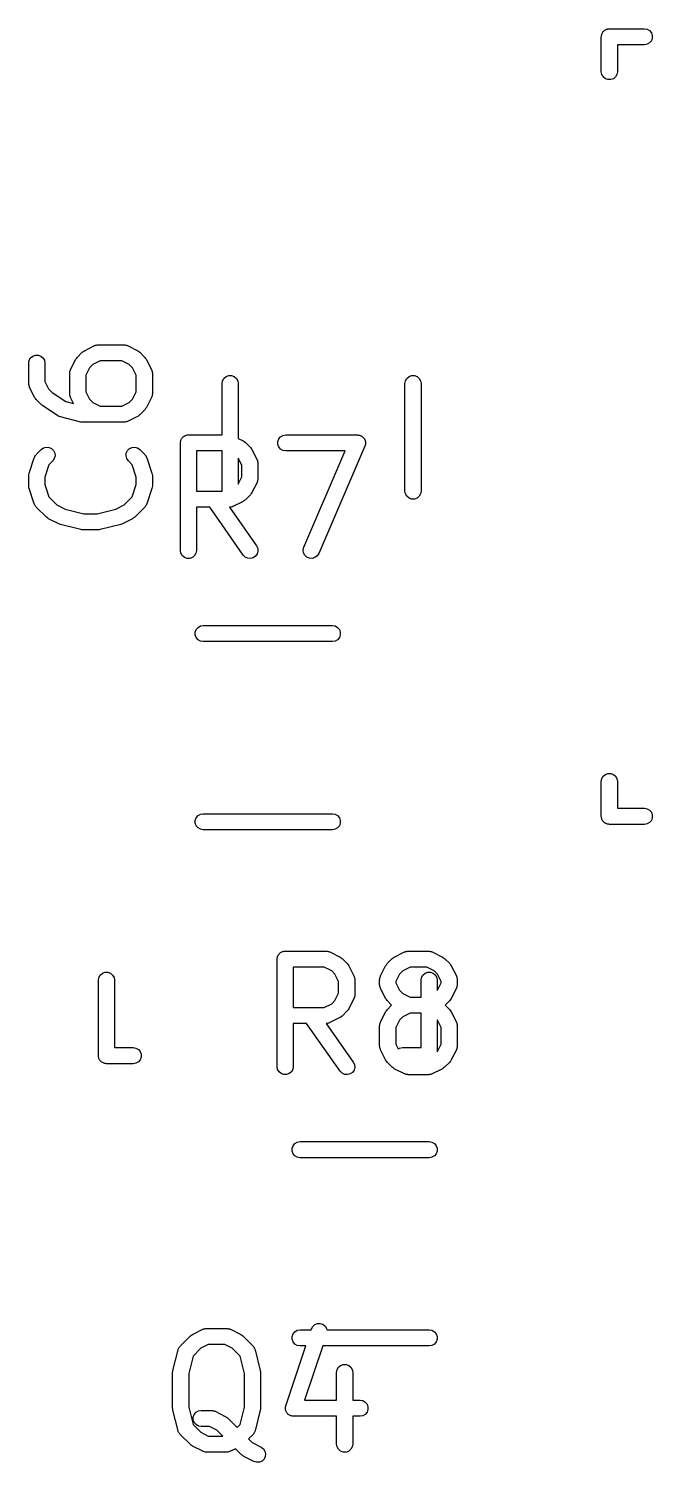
# Model space of a CAD drawing. Extents: x 0.2 to 51.4, y -0.6 to 33.
# Drawn here: x 0.78 to 6.57, y 0.47 to 13.8 of the extents above; entities that cross this region are included whole.
import ezdxf

# ---------------------------------------------------------------- set-up
doc = ezdxf.new("R2010")
doc.units = 0
doc.header["$MEASUREMENT"] = 0
doc.layers.add('BLACK', color=7, linetype='CONTINUOUS')

msp = doc.modelspace()

# ---------------------------------------------------------------- linework, layer by layer
at = {"layer": 'Black'}
for p, q in [((6.10114, 13.738), (6.10338, 13.7442)), ((6.10114, 13.7315), (6.10114, 13.738)), ((6.10338, 13.7442), (6.10452, 13.7507)), ((6.10452, 13.7507), (6.1078, 13.7563)), ((6.1078, 13.7563), (6.11005, 13.7625)), ((6.11005, 13.7625), (6.11427, 13.7675)), ((6.11427, 13.7675), (6.11755, 13.7732)), ((6.11755, 13.7732), (6.12257, 13.7774)), ((6.12257, 13.7774), (6.12679, 13.7825)), ((6.12679, 13.7825), (6.13247, 13.7857)), ((6.13247, 13.7857), (6.1375, 13.79)), ((6.1375, 13.79), (6.14367, 13.7922)), ((6.14367, 13.7922), (6.14935, 13.7955)), ((6.14935, 13.7955), (6.15581, 13.7966)), ((6.15581, 13.7966), (6.16198, 13.7989)), ((6.16198, 13.7989), (6.16854, 13.7989)), ((6.16854, 13.7989), (6.175, 13.8)), ((6.175, 13.8), (6.5, 13.8)), ((6.5, 13.8), (6.52565, 13.7955)), ((6.52565, 13.7955), (6.54821, 13.7825)), ((6.54821, 13.7825), (6.56495, 13.7625)), ((6.56495, 13.7625), (6.57386, 13.738)), ((6.57386, 13.738), (6.57386, 13.712)), ((6.1, 13.725), (6.10114, 13.7315)), ((6.1, 13.4), (6.1, 13.725)), ((6.5, 13.65), (6.25, 13.65)), ((6.25, 13.65), (6.25, 13.4)), ((6.52565, 13.6545), (6.5, 13.65)), ((6.54821, 13.6675), (6.52565, 13.6545)), ((6.56495, 13.6875), (6.54821, 13.6675)), ((6.57386, 13.712), (6.56495, 13.6875)), ((6.10452, 13.3743), (6.1, 13.4)), ((6.11755, 13.3518), (6.10452, 13.3743)), ((6.1375, 13.335), (6.11755, 13.3518)), ((6.16198, 13.3261), (6.1375, 13.335)), ((6.2125, 13.335), (6.18802, 13.3261)), ((6.23245, 13.3518), (6.2125, 13.335)), ((6.24548, 13.3743), (6.23245, 13.3518)), ((6.25, 13.4), (6.24548, 13.3743)), ((6.18802, 13.3261), (6.16198, 13.3261)), ((1.28537, 10.798), (1.29503, 10.8052)), ((1.29503, 10.8052), (1.39027, 10.8528)), ((1.39027, 10.8528), (1.39441, 10.854)), ((1.39441, 10.854), (1.39816, 10.8562)), ((1.39816, 10.8562), (1.40682, 10.8577)), ((1.40682, 10.8577), (1.41524, 10.8602)), ((1.41524, 10.8602), (1.41955, 10.86)), ((1.41955, 10.86), (1.42381, 10.8607)), ((1.42381, 10.8607), (1.66191, 10.8607)), ((1.66191, 10.8607), (1.66616, 10.86)), ((1.66616, 10.86), (1.67048, 10.8602)), ((1.67048, 10.8602), (1.6789, 10.8577)), ((1.6789, 10.8577), (1.68756, 10.8562)), ((1.68756, 10.8562), (1.6913, 10.854)), ((1.6913, 10.854), (1.69545, 10.8528)), ((1.69545, 10.8528), (1.79068, 10.8052)), ((1.79068, 10.8052), (1.80034, 10.798)), ((0.777381, 10.6905), (0.781904, 10.7161)), ((0.777381, 10.5), (0.777381, 10.6905)), ((0.781904, 10.7161), (0.794928, 10.7387)), ((0.794928, 10.7387), (0.814881, 10.7554)), ((0.814881, 10.7554), (0.839357, 10.7643)), ((0.839357, 10.7643), (0.865405, 10.7643)), ((0.865405, 10.7643), (0.889881, 10.7554)), ((0.889881, 10.7554), (0.909834, 10.7387)), ((0.909834, 10.7387), (0.922858, 10.7161)), ((0.922858, 10.7161), (0.927381, 10.6905)), ((0.927381, 10.6905), (0.927381, 10.5177)), ((1.16625, 10.6288), (1.21387, 10.724)), ((1.21387, 10.724), (1.22103, 10.7337)), ((1.22103, 10.7337), (1.22792, 10.7435)), ((1.22792, 10.7435), (1.27554, 10.7911)), ((1.27554, 10.7911), (1.28537, 10.798)), ((1.373, 10.6765), (1.34259, 10.6461)), ((1.44151, 10.7107), (1.373, 10.6765)), ((1.6442, 10.7107), (1.44151, 10.7107)), ((1.71272, 10.6765), (1.6442, 10.7107)), ((1.74312, 10.6461), (1.71272, 10.6765)), ((1.80034, 10.798), (1.81018, 10.7911)), ((1.81018, 10.7911), (1.8578, 10.7435)), ((1.8578, 10.7435), (1.86468, 10.7337)), ((1.86468, 10.7337), (1.87184, 10.724)), ((1.87184, 10.724), (1.91946, 10.6288)), ((1.15833, 10.5952), (1.15908, 10.5995)), ((1.15833, 10.4048), (1.15833, 10.5952)), ((1.15883, 10.6038), (1.16133, 10.6122)), ((1.15908, 10.5995), (1.15883, 10.6038)), ((1.16133, 10.6122), (1.16286, 10.6209)), ((1.16286, 10.6209), (1.16502, 10.6246)), ((1.16502, 10.6246), (1.16625, 10.6288)), ((1.34259, 10.6461), (1.30833, 10.5775)), ((1.30833, 10.5775), (1.30833, 10.4225)), ((1.77738, 10.5775), (1.74312, 10.6461)), ((1.77738, 10.4225), (1.77738, 10.5775)), ((1.91946, 10.6288), (1.9207, 10.6246)), ((1.9207, 10.6246), (1.92286, 10.6209)), ((1.92286, 10.6209), (1.92438, 10.6122)), ((1.92438, 10.6122), (1.92689, 10.6038)), ((1.92689, 10.6038), (1.92663, 10.5995)), ((1.92663, 10.5995), (1.92738, 10.5952)), ((1.92738, 10.5952), (1.92738, 10.4048)), ((2.57952, 10.5257), (2.59255, 10.5482)), ((2.59255, 10.5482), (2.6125, 10.565)), ((2.6125, 10.565), (2.63698, 10.5739)), ((2.63698, 10.5739), (2.66302, 10.5739)), ((2.66302, 10.5739), (2.6875, 10.565)), ((2.6875, 10.565), (2.70745, 10.5482)), ((2.70745, 10.5482), (2.72048, 10.5257)), ((4.27952, 10.5257), (4.29255, 10.5482)), ((4.29255, 10.5482), (4.3125, 10.565)), ((4.3125, 10.565), (4.33698, 10.5739)), ((4.33698, 10.5739), (4.36302, 10.5739)), ((4.36302, 10.5739), (4.3875, 10.565)), ((4.3875, 10.565), (4.40745, 10.5482)), ((4.40745, 10.5482), (4.42048, 10.5257)), ((0.778132, 10.4957), (0.777381, 10.5)), ((0.777873, 10.4914), (0.778132, 10.4957)), ((0.780377, 10.483), (0.777873, 10.4914)), ((0.781904, 10.4743), (0.780377, 10.483)), ((0.784066, 10.4706), (0.781904, 10.4743)), ((0.785299, 10.4665), (0.784066, 10.4706)), ((0.832918, 10.3712), (0.785299, 10.4665)), ((0.927381, 10.5177), (0.961639, 10.4492)), ((0.961639, 10.4492), (0.995399, 10.4154)), ((0.995399, 10.4154), (1.12127, 10.3315)), ((1.15908, 10.4005), (1.15833, 10.4048)), ((1.15883, 10.3962), (1.15908, 10.4005)), ((1.30833, 10.4225), (1.34259, 10.354)), ((1.74312, 10.354), (1.77738, 10.4225)), ((1.92738, 10.4048), (1.92663, 10.4005)), ((1.92663, 10.4005), (1.92689, 10.3962)), ((2.575, 10.5), (2.57952, 10.5257)), ((2.575, 10.0226), (2.575, 10.5)), ((2.72048, 10.5257), (2.725, 10.5)), ((2.725, 10.5), (2.725, 9.9904)), ((4.275, 10.5), (4.27952, 10.5257)), ((4.275, 9.5), (4.275, 10.5)), ((4.42048, 10.5257), (4.425, 10.5)), ((4.425, 10.5), (4.425, 9.5)), ((0.840081, 10.3616), (0.832918, 10.3712)), ((0.846967, 10.3517), (0.840081, 10.3616)), ((0.894586, 10.3041), (0.846967, 10.3517)), ((0.900655, 10.2999), (0.894586, 10.3041)), ((0.906016, 10.2947), (0.900655, 10.2999)), ((1.04887, 10.1995), (0.906016, 10.2947)), ((1.12127, 10.3315), (1.19537, 10.313)), ((1.16133, 10.3878), (1.15883, 10.3962)), ((1.16286, 10.3791), (1.16133, 10.3878)), ((1.16502, 10.3754), (1.16286, 10.3791)), ((1.16625, 10.3712), (1.16502, 10.3754)), ((1.19537, 10.313), (1.16625, 10.3712)), ((1.34259, 10.354), (1.373, 10.3235)), ((1.373, 10.3235), (1.44151, 10.2893)), ((1.44151, 10.2893), (1.6442, 10.2893)), ((1.6442, 10.2893), (1.71272, 10.3235)), ((1.71272, 10.3235), (1.74312, 10.354)), ((1.86468, 10.2663), (1.8578, 10.2565)), ((1.87184, 10.276), (1.86468, 10.2663)), ((1.91946, 10.3712), (1.87184, 10.276)), ((1.9207, 10.3754), (1.91946, 10.3712)), ((1.92286, 10.3791), (1.9207, 10.3754)), ((1.92438, 10.3878), (1.92286, 10.3791)), ((1.92689, 10.3962), (1.92438, 10.3878)), ((1.06063, 10.1943), (1.04887, 10.1995)), ((1.07229, 10.1891), (1.06063, 10.1943)), ((1.26276, 10.1415), (1.07229, 10.1891)), ((1.27192, 10.1409), (1.26276, 10.1415)), ((1.28095, 10.1393), (1.27192, 10.1409)), ((1.66191, 10.1393), (1.28095, 10.1393)), ((1.66616, 10.14), (1.66191, 10.1393)), ((1.67048, 10.1398), (1.66616, 10.14)), ((1.6789, 10.1423), (1.67048, 10.1398)), ((1.68756, 10.1438), (1.6789, 10.1423)), ((1.6913, 10.146), (1.68756, 10.1438)), ((1.69545, 10.1472), (1.6913, 10.146)), ((1.77738, 10.1882), (1.69545, 10.1472)), ((1.79068, 10.1948), (1.77738, 10.1882)), ((1.80034, 10.202), (1.79068, 10.1948)), ((1.81018, 10.2089), (1.80034, 10.202)), ((1.8578, 10.2565), (1.81018, 10.2089)), ((2.20445, 9.99583), (2.20948, 10)), ((2.20948, 10), (2.2137, 10.0051)), ((2.2137, 10.0051), (2.21938, 10.0084)), ((2.21938, 10.0084), (2.22441, 10.0126)), ((2.22441, 10.0126), (2.23057, 10.0148)), ((2.23057, 10.0148), (2.23625, 10.0181)), ((2.23625, 10.0181), (2.24271, 10.0192)), ((2.24271, 10.0192), (2.24888, 10.0215)), ((2.24888, 10.0215), (2.25545, 10.0215)), ((2.25545, 10.0215), (2.26191, 10.0226)), ((2.26191, 10.0226), (2.575, 10.0226)), ((3.10172, 9.98512), (3.11846, 10.0051)), ((3.11846, 10.0051), (3.14102, 10.0181)), ((3.14102, 10.0181), (3.16667, 10.0226)), ((3.16667, 10.0226), (3.83333, 10.0226)), ((3.83333, 10.0226), (3.84183, 10.0211)), ((3.84183, 10.0211), (3.85046, 10.0206)), ((3.85046, 10.0206), (3.85458, 10.0189)), ((3.85458, 10.0189), (3.85899, 10.0181)), ((3.85899, 10.0181), (3.86646, 10.0138)), ((3.86646, 10.0138), (3.8744, 10.0104)), ((3.8744, 10.0104), (3.87767, 10.0073)), ((3.87767, 10.0073), (3.88154, 10.0051)), ((3.88154, 10.0051), (3.88709, 9.99846)), ((0.846967, 9.83875), (0.894586, 9.88637)), ((0.894586, 9.88637), (0.915923, 9.90131)), ((0.915923, 9.90131), (0.941082, 9.90805)), ((0.941082, 9.90805), (0.96703, 9.90578)), ((0.96703, 9.90578), (0.990637, 9.89477)), ((0.990637, 9.89477), (1.00906, 9.87635)), ((1.00906, 9.87635), (1.02006, 9.85275)), ((1.6847, 9.85275), (1.69571, 9.87635)), ((1.69571, 9.87635), (1.71413, 9.89477)), ((1.71413, 9.89477), (1.73773, 9.90578)), ((1.73773, 9.90578), (1.76368, 9.90805)), ((1.76368, 9.90805), (1.78884, 9.90131)), ((1.78884, 9.90131), (1.81018, 9.88637)), ((1.81018, 9.88637), (1.8578, 9.83875)), ((2.18691, 9.94762), (2.18804, 9.95408)), ((2.18691, 8.94762), (2.18691, 9.94762)), ((2.18804, 9.96064), (2.19029, 9.96681)), ((2.18804, 9.95408), (2.18804, 9.96064)), ((2.19029, 9.96681), (2.19143, 9.97327)), ((2.19143, 9.97327), (2.19471, 9.97895)), ((2.19471, 9.97895), (2.19695, 9.98512)), ((2.19695, 9.98512), (2.20117, 9.99015)), ((2.20117, 9.99015), (2.20445, 9.99583)), ((2.575, 9.87262), (2.33691, 9.87262)), ((2.33691, 9.87262), (2.33691, 9.49881)), ((2.575, 9.5), (2.575, 9.87262)), ((2.725, 9.9904), (2.77164, 9.96708)), ((2.77164, 9.96708), (2.7813, 9.95992)), ((2.7813, 9.95992), (2.79113, 9.95303)), ((2.79113, 9.95303), (2.83875, 9.90541)), ((2.83875, 9.90541), (2.84563, 9.89558)), ((2.84563, 9.89558), (2.8528, 9.88592)), ((2.8528, 9.88592), (2.90042, 9.79068)), ((3.09281, 9.96064), (3.10172, 9.98512)), ((3.09281, 9.9346), (3.09281, 9.96064)), ((3.10172, 9.91012), (3.09281, 9.9346)), ((3.11846, 9.89017), (3.10172, 9.91012)), ((3.14102, 9.87714), (3.11846, 9.89017)), ((3.16667, 9.87262), (3.14102, 9.87714)), ((3.71959, 9.87262), (3.16667, 9.87262)), ((3.33583, 8.97716), (3.71959, 9.87262)), ((3.90227, 9.91808), (3.4737, 8.91808)), ((3.88709, 9.99846), (3.89339, 9.99255)), ((3.89339, 9.99255), (3.89541, 9.98855)), ((3.89541, 9.98855), (3.89829, 9.98512)), ((3.89829, 9.98512), (3.90124, 9.977)), ((3.90124, 9.977), (3.90513, 9.9693)), ((3.90424, 9.92648), (3.90227, 9.91808)), ((3.9072, 9.9346), (3.90424, 9.92648)), ((3.90513, 9.9693), (3.90566, 9.96486)), ((3.90566, 9.96486), (3.9072, 9.96064)), ((3.9072, 9.96064), (3.9072, 9.952)), ((3.9072, 9.952), (3.90822, 9.94344)), ((3.90822, 9.94344), (3.9072, 9.93908)), ((3.9072, 9.93908), (3.9072, 9.9346)), ((0.78123, 9.66658), (0.828849, 9.80943)), ((0.828849, 9.80943), (0.830908, 9.81324)), ((0.830908, 9.81324), (0.832027, 9.81741)), ((0.832027, 9.81741), (0.837065, 9.82461)), ((0.837065, 9.82461), (0.841251, 9.83234)), ((0.841251, 9.83234), (0.844487, 9.83521)), ((0.844487, 9.83521), (0.846967, 9.83875)), ((0.965552, 9.7452), (0.927381, 9.63069)), ((1.00065, 9.7803), (0.965552, 9.7452)), ((1.01559, 9.80164), (1.00065, 9.7803)), ((1.02233, 9.8268), (1.01559, 9.80164)), ((1.02006, 9.85275), (1.02233, 9.8268)), ((1.68243, 9.8268), (1.6847, 9.85275)), ((1.68917, 9.80164), (1.68243, 9.8268)), ((1.70411, 9.7803), (1.68917, 9.80164)), ((1.73921, 9.7452), (1.70411, 9.7803)), ((1.77738, 9.63069), (1.73921, 9.7452)), ((1.8578, 9.83875), (1.86028, 9.83521)), ((1.86028, 9.83521), (1.86351, 9.83234)), ((1.86351, 9.83234), (1.86769, 9.82461)), ((1.86769, 9.82461), (1.87274, 9.81741)), ((1.87274, 9.81741), (1.87385, 9.81324)), ((1.87385, 9.81324), (1.87591, 9.80943)), ((1.87591, 9.80943), (1.92353, 9.66658)), ((2.725, 9.80611), (2.725, 9.56532)), ((2.75833, 9.73944), (2.725, 9.80611)), ((2.75833, 9.63199), (2.75833, 9.73944)), ((2.90042, 9.79068), (2.90165, 9.78654)), ((2.90165, 9.78654), (2.90381, 9.7828)), ((2.90381, 9.7828), (2.90534, 9.77414)), ((2.90534, 9.77414), (2.90784, 9.76572)), ((2.90784, 9.76572), (2.90758, 9.7614)), ((2.90758, 9.7614), (2.90833, 9.75714)), ((2.90833, 9.75714), (2.90833, 9.61429)), ((0.777381, 9.64286), (0.779468, 9.6547)), ((0.777381, 9.54762), (0.777381, 9.64286)), ((0.779468, 9.6547), (0.78123, 9.66658)), ((0.927381, 9.63069), (0.927381, 9.55979)), ((1.77738, 9.55979), (1.77738, 9.63069)), ((1.92353, 9.66658), (1.92529, 9.6547)), ((1.92529, 9.6547), (1.92738, 9.64286)), ((1.92738, 9.64286), (1.92738, 9.54762)), ((2.725, 9.56532), (2.75833, 9.63199)), ((2.90784, 9.60571), (2.90534, 9.59729)), ((2.90833, 9.61429), (2.90758, 9.61003)), ((2.90758, 9.61003), (2.90784, 9.60571)), ((0.779468, 9.53578), (0.777381, 9.54762)), ((0.78123, 9.5239), (0.779468, 9.53578)), ((0.828849, 9.38105), (0.78123, 9.5239)), ((0.927381, 9.55979), (0.965552, 9.44528)), ((1.73921, 9.44528), (1.77738, 9.55979)), ((1.92353, 9.5239), (1.87591, 9.38105)), ((1.92529, 9.53578), (1.92353, 9.5239)), ((1.92738, 9.54762), (1.92529, 9.53578)), ((2.33691, 9.49881), (2.57521, 9.49881)), ((2.57521, 9.49881), (2.575, 9.5)), ((2.83875, 9.46602), (2.79113, 9.4184)), ((2.84563, 9.47585), (2.83875, 9.46602)), ((2.8528, 9.48551), (2.84563, 9.47585)), ((2.90042, 9.58075), (2.8528, 9.48551)), ((2.90165, 9.58489), (2.90042, 9.58075)), ((2.90381, 9.58863), (2.90165, 9.58489)), ((2.90534, 9.59729), (2.90381, 9.58863)), ((4.27952, 9.47435), (4.275, 9.5)), ((4.29255, 9.45179), (4.27952, 9.47435)), ((4.42048, 9.47435), (4.40745, 9.45179)), ((4.425, 9.5), (4.42048, 9.47435)), ((0.830908, 9.37724), (0.828849, 9.38105)), ((0.832027, 9.37307), (0.830908, 9.37724)), ((0.837065, 9.36587), (0.832027, 9.37307)), ((0.841251, 9.35814), (0.837065, 9.36587)), ((0.844487, 9.35527), (0.841251, 9.35814)), ((0.846967, 9.35173), (0.844487, 9.35527)), ((0.942205, 9.25649), (0.846967, 9.35173)), ((0.965552, 9.44528), (1.03967, 9.37116)), ((1.03967, 9.37116), (1.11665, 9.33267)), ((1.11665, 9.33267), (1.29019, 9.28929)), ((1.41458, 9.28929), (1.58811, 9.33267)), ((1.58811, 9.33267), (1.6651, 9.37116)), ((1.6651, 9.37116), (1.73921, 9.44528)), ((1.8578, 9.35173), (1.76256, 9.25649)), ((1.86027, 9.35527), (1.8578, 9.35173)), ((1.86351, 9.35814), (1.86027, 9.35527)), ((1.86769, 9.36587), (1.86351, 9.35814)), ((1.87274, 9.37307), (1.86769, 9.36587)), ((1.87386, 9.37725), (1.87274, 9.37307)), ((1.87591, 9.38105), (1.87386, 9.37725)), ((2.33691, 9.34881), (2.33691, 8.94762)), ((2.46095, 9.34881), (2.33691, 9.34881)), ((2.57521, 9.18559), (2.46095, 9.34881)), ((2.64712, 9.34956), (2.64392, 9.349)), ((2.64392, 9.349), (2.89478, 8.99063)), ((2.65143, 9.3493), (2.64712, 9.34956)), ((2.65985, 9.35181), (2.65143, 9.3493)), ((2.66851, 9.35333), (2.65985, 9.35181)), ((2.67226, 9.3555), (2.66851, 9.35333)), ((2.6764, 9.35673), (2.67226, 9.3555)), ((2.75833, 9.3977), (2.6764, 9.35673)), ((2.77164, 9.40435), (2.75833, 9.3977)), ((2.7813, 9.41151), (2.77164, 9.40435)), ((2.79113, 9.4184), (2.7813, 9.41151)), ((4.3125, 9.43505), (4.29255, 9.45179)), ((4.33698, 9.42614), (4.3125, 9.43505)), ((4.36302, 9.42614), (4.33698, 9.42614)), ((4.3875, 9.43505), (4.36302, 9.42614)), ((4.40745, 9.45179), (4.3875, 9.43505)), ((0.952049, 9.2496), (0.942205, 9.25649)), ((0.961697, 9.24244), (0.952049, 9.2496)), ((1.05694, 9.19482), (0.961697, 9.24244)), ((1.29019, 9.28929), (1.41458, 9.28929)), ((1.74307, 9.24244), (1.64783, 9.19482)), ((1.75272, 9.24961), (1.74307, 9.24244)), ((1.76256, 9.25649), (1.75272, 9.24961)), ((1.06479, 9.19249), (1.05694, 9.19482)), ((1.07229, 9.18914), (1.06479, 9.19249)), ((1.26276, 9.14153), (1.07229, 9.18914)), ((1.27192, 9.14088), (1.26276, 9.14153)), ((1.28095, 9.13929), (1.27192, 9.14088)), ((1.42381, 9.13929), (1.28095, 9.13929)), ((1.43285, 9.14088), (1.42381, 9.13929)), ((1.442, 9.14153), (1.43285, 9.14088)), ((1.63248, 9.18914), (1.442, 9.14153)), ((1.63997, 9.19249), (1.63248, 9.18914)), ((1.64783, 9.19482), (1.63997, 9.19249)), ((2.77189, 8.90461), (2.57521, 9.18559)), ((2.19143, 8.92197), (2.18691, 8.94762)), ((2.33691, 8.94762), (2.33238, 8.92197)), ((2.89478, 8.99063), (2.90578, 8.96702)), ((2.90805, 8.94107), (2.9013, 8.91591)), ((2.90578, 8.96702), (2.90805, 8.94107)), ((3.32988, 8.9518), (3.33583, 8.97716)), ((3.33296, 8.92594), (3.32988, 8.9518)), ((2.20445, 8.89941), (2.19143, 8.92197)), ((2.22441, 8.88267), (2.20445, 8.89941)), ((2.24888, 8.87376), (2.22441, 8.88267)), ((2.27493, 8.87376), (2.24888, 8.87376)), ((2.29941, 8.88267), (2.27493, 8.87376)), ((2.31936, 8.89941), (2.29941, 8.88267)), ((2.33238, 8.92197), (2.31936, 8.89941)), ((2.79031, 8.88619), (2.77189, 8.90461)), ((2.81391, 8.87518), (2.79031, 8.88619)), ((2.83986, 8.8729), (2.81391, 8.87518)), ((2.86502, 8.87964), (2.83986, 8.8729)), ((2.88636, 8.89458), (2.86502, 8.87964)), ((2.9013, 8.91591), (2.88636, 8.89458)), ((3.34471, 8.90269), (3.33296, 8.92594)), ((3.3637, 8.88486), (3.34471, 8.90269)), ((3.38764, 8.8746), (3.3637, 8.88486)), ((3.41364, 8.87315), (3.38764, 8.8746)), ((3.43858, 8.88068), (3.41364, 8.87315)), ((3.45944, 8.89628), (3.43858, 8.88068)), ((3.4737, 8.91808), (3.45944, 8.89628)), ((2.32614, 8.18802), (2.33505, 8.2125)), ((2.32614, 8.16198), (2.32614, 8.18802)), ((2.33505, 8.1375), (2.32614, 8.16198)), ((2.33505, 8.2125), (2.35179, 8.23245)), ((2.35179, 8.11755), (2.33505, 8.1375)), ((2.35179, 8.23245), (2.37435, 8.24548)), ((2.37435, 8.24548), (2.4, 8.25)), ((2.4, 8.25), (3.6, 8.25)), ((3.6, 8.25), (3.62565, 8.24548)), ((3.62565, 8.24548), (3.64821, 8.23245)), ((3.64821, 8.23245), (3.66495, 8.2125)), ((3.66495, 8.1375), (3.64821, 8.11755)), ((3.66495, 8.2125), (3.67386, 8.18802)), ((3.67386, 8.16198), (3.66495, 8.1375)), ((3.67386, 8.18802), (3.67386, 8.16198)), ((2.37435, 8.10452), (2.35179, 8.11755)), ((2.4, 8.1), (2.37435, 8.10452)), ((3.6, 8.1), (2.4, 8.1)), ((3.62565, 8.10452), (3.6, 8.1)), ((3.64821, 8.11755), (3.62565, 8.10452)), ((6.1, 6.8), (6.10452, 6.82565)), ((6.1, 6.475), (6.1, 6.8)), ((6.10452, 6.82565), (6.11755, 6.84821)), ((6.11755, 6.84821), (6.1375, 6.86495)), ((6.1375, 6.86495), (6.16198, 6.87386)), ((6.16198, 6.87386), (6.18802, 6.87386)), ((6.18802, 6.87386), (6.2125, 6.86495)), ((6.2125, 6.86495), (6.23245, 6.84821)), ((6.23245, 6.84821), (6.24548, 6.82565)), ((6.24548, 6.82565), (6.25, 6.8)), ((6.25, 6.8), (6.25, 6.55)), ((6.25, 6.55), (6.5, 6.55)), ((6.5, 6.55), (6.52565, 6.54548)), ((6.52565, 6.54548), (6.54821, 6.53245)), ((2.32614, 6.43802), (2.33505, 6.4625)), ((2.32614, 6.41198), (2.32614, 6.43802)), ((2.33505, 6.3875), (2.32614, 6.41198)), ((2.33505, 6.4625), (2.35179, 6.48245)), ((2.35179, 6.48245), (2.37435, 6.49548)), ((2.37435, 6.49548), (2.4, 6.5)), ((2.4, 6.5), (3.6, 6.5)), ((3.6, 6.5), (3.62565, 6.49548)), ((3.62565, 6.49548), (3.64821, 6.48245)), ((3.64821, 6.48245), (3.66495, 6.4625)), ((3.66495, 6.4625), (3.67386, 6.43802)), ((3.67386, 6.41198), (3.66495, 6.3875)), ((3.67386, 6.43802), (3.67386, 6.41198)), ((6.10114, 6.46854), (6.1, 6.475)), ((6.10114, 6.46198), (6.10114, 6.46854)), ((6.10338, 6.45581), (6.10114, 6.46198)), ((6.10452, 6.44935), (6.10338, 6.45581)), ((6.1078, 6.44367), (6.10452, 6.44935)), ((6.11005, 6.4375), (6.1078, 6.44367)), ((6.11427, 6.43247), (6.11005, 6.4375)), ((6.11755, 6.42679), (6.11427, 6.43247)), ((6.12257, 6.42257), (6.11755, 6.42679)), ((6.12679, 6.41755), (6.12257, 6.42257)), ((6.13247, 6.41427), (6.12679, 6.41755)), ((6.1375, 6.41005), (6.13247, 6.41427)), ((6.14367, 6.4078), (6.1375, 6.41005)), ((6.14935, 6.40452), (6.14367, 6.4078)), ((6.15581, 6.40338), (6.14935, 6.40452)), ((6.16198, 6.40114), (6.15581, 6.40338)), ((6.16854, 6.40114), (6.16198, 6.40114)), ((6.175, 6.4), (6.16854, 6.40114)), ((6.5, 6.4), (6.175, 6.4)), ((6.52565, 6.40452), (6.5, 6.4)), ((6.54821, 6.41755), (6.52565, 6.40452)), ((6.54821, 6.53245), (6.56495, 6.5125)), ((6.56495, 6.4375), (6.54821, 6.41755)), ((6.56495, 6.5125), (6.57386, 6.48802)), ((6.57386, 6.46198), (6.56495, 6.4375)), ((6.57386, 6.48802), (6.57386, 6.46198)), ((2.35179, 6.36755), (2.33505, 6.3875)), ((2.37435, 6.35452), (2.35179, 6.36755)), ((2.4, 6.35), (2.37435, 6.35452)), ((3.6, 6.35), (2.4, 6.35)), ((3.62565, 6.35452), (3.6, 6.35)), ((3.64821, 6.36755), (3.62565, 6.35452)), ((3.66495, 6.3875), (3.64821, 6.36755)), ((3.10445, 5.19583), (3.10948, 5.20005)), ((3.10948, 5.20005), (3.1137, 5.20507)), ((3.1137, 5.20507), (3.11938, 5.20835)), ((3.11938, 5.20835), (3.12441, 5.21257)), ((3.12441, 5.21257), (3.13057, 5.21482)), ((3.13057, 5.21482), (3.13625, 5.2181)), ((3.13625, 5.2181), (3.14271, 5.21924)), ((3.14271, 5.21924), (3.14888, 5.22148)), ((3.14888, 5.22148), (3.15545, 5.22148)), ((3.15545, 5.22148), (3.16191, 5.22262)), ((3.16191, 5.22262), (3.54286, 5.22262)), ((3.54286, 5.22262), (3.54712, 5.22187)), ((3.54712, 5.22187), (3.55143, 5.22213)), ((3.55143, 5.22213), (3.55985, 5.21962)), ((3.55985, 5.21962), (3.56851, 5.2181)), ((3.56851, 5.2181), (3.57226, 5.21593)), ((3.57226, 5.21593), (3.5764, 5.2147)), ((3.5764, 5.2147), (3.67164, 5.16708)), ((4.17598, 5.16708), (4.27122, 5.2147)), ((4.27122, 5.2147), (4.27536, 5.21593)), ((4.27536, 5.21593), (4.27911, 5.2181)), ((4.27911, 5.2181), (4.28777, 5.21962)), ((4.28777, 5.21962), (4.29619, 5.22213)), ((4.29619, 5.22213), (4.3005, 5.22187)), ((4.3005, 5.22187), (4.30476, 5.22262)), ((4.30476, 5.22262), (4.49524, 5.22262)), ((4.49524, 5.22262), (4.4995, 5.22187)), ((4.4995, 5.22187), (4.50381, 5.22213)), ((4.50381, 5.22213), (4.51223, 5.21962)), ((4.51223, 5.21962), (4.52089, 5.2181)), ((4.52089, 5.2181), (4.52464, 5.21593)), ((4.52464, 5.21593), (4.52878, 5.2147)), ((4.52878, 5.2147), (4.62402, 5.16708)), ((3.08691, 5.14762), (3.08804, 5.15408)), ((3.08691, 4.14762), (3.08691, 5.14762)), ((3.08804, 5.16064), (3.09029, 5.16681)), ((3.08804, 5.15408), (3.08804, 5.16064)), ((3.09029, 5.16681), (3.09143, 5.17327)), ((3.09143, 5.17327), (3.09471, 5.17895)), ((3.09471, 5.17895), (3.09695, 5.18512)), ((3.09695, 5.18512), (3.10117, 5.19015)), ((3.10117, 5.19015), (3.10445, 5.19583)), ((3.52515, 5.07262), (3.23691, 5.07262)), ((3.23691, 5.07262), (3.23691, 4.69881)), ((3.59367, 5.03836), (3.52515, 5.07262)), ((3.67164, 5.16708), (3.6813, 5.15992)), ((3.6813, 5.15992), (3.69113, 5.15303)), ((3.69113, 5.15303), (3.73875, 5.10541)), ((3.73875, 5.10541), (3.74563, 5.09558)), ((3.74563, 5.09558), (3.7528, 5.08592)), ((3.7528, 5.08592), (3.80042, 4.99068)), ((4.0472, 4.99068), (4.09482, 5.08592)), ((4.09482, 5.08592), (4.10199, 5.09558)), ((4.10199, 5.09558), (4.10887, 5.10541)), ((4.10887, 5.10541), (4.15649, 5.15303)), ((4.15649, 5.15303), (4.16632, 5.15992)), ((4.16632, 5.15992), (4.17598, 5.16708)), ((4.32247, 5.07262), (4.25395, 5.03836)), ((4.47753, 5.07262), (4.32247, 5.07262)), ((4.54605, 5.03836), (4.47753, 5.07262)), ((4.62402, 5.16708), (4.63368, 5.15992)), ((4.63368, 5.15992), (4.64351, 5.15303)), ((4.64351, 5.15303), (4.69113, 5.10541)), ((4.69113, 5.10541), (4.69801, 5.09558)), ((4.69801, 5.09558), (4.70518, 5.08592)), ((4.70518, 5.08592), (4.7528, 4.99068)), ((1.42518, 4.9508), (1.4297, 4.97645)), ((1.42518, 4.24976), (1.42518, 4.9508)), ((1.4297, 4.97645), (1.44273, 4.99901)), ((1.44273, 4.99901), (1.46268, 5.01575)), ((1.46268, 5.01575), (1.48716, 5.02466)), ((1.48716, 5.02466), (1.5132, 5.02466)), ((1.5132, 5.02466), (1.53768, 5.01575)), ((1.53768, 5.01575), (1.55763, 4.99901)), ((1.55763, 4.99901), (1.57066, 4.97645)), ((1.57066, 4.97645), (1.57518, 4.9508)), ((1.57518, 4.9508), (1.57518, 4.32476)), ((3.62408, 5.00795), (3.59367, 5.03836)), ((3.65833, 4.93944), (3.62408, 5.00795)), ((3.65833, 4.83199), (3.65833, 4.93944)), ((3.80042, 4.99068), (3.80165, 4.98654)), ((3.80165, 4.98654), (3.80381, 4.9828)), ((3.80381, 4.9828), (3.80534, 4.97414)), ((3.80534, 4.97414), (3.80784, 4.96572)), ((3.80784, 4.96572), (3.80758, 4.9614)), ((3.80758, 4.9614), (3.80833, 4.95714)), ((3.80833, 4.95714), (3.80833, 4.81429)), ((4.03929, 4.95714), (4.04004, 4.9614)), ((4.03929, 4.90952), (4.03929, 4.95714)), ((4.03978, 4.96572), (4.04228, 4.97414)), ((4.04004, 4.9614), (4.03978, 4.96572)), ((4.04228, 4.97414), (4.04381, 4.9828)), ((4.04381, 4.9828), (4.04597, 4.98654)), ((4.04597, 4.98654), (4.0472, 4.99068)), ((4.22354, 5.00795), (4.18929, 4.93944)), ((4.18929, 4.93944), (4.18929, 4.92723)), ((4.25395, 5.03836), (4.22354, 5.00795)), ((4.42482, 4.9508), (4.42934, 4.97645)), ((4.42482, 4.79405), (4.42482, 4.9508)), ((4.42934, 4.97645), (4.44237, 4.99901)), ((4.44237, 4.99901), (4.46232, 5.01575)), ((4.46232, 5.01575), (4.4868, 5.02466)), ((4.4868, 5.02466), (4.51284, 5.02466)), ((4.51284, 5.02466), (4.53732, 5.01575)), ((4.53732, 5.01575), (4.55727, 4.99901)), ((4.57646, 5.00795), (4.54605, 5.03836)), ((4.55727, 4.99901), (4.5703, 4.97645)), ((4.5703, 4.97645), (4.57482, 4.9508)), ((4.57482, 4.9508), (4.57482, 4.85708)), ((4.61072, 4.93944), (4.57646, 5.00795)), ((4.61072, 4.92723), (4.61072, 4.93944)), ((4.7528, 4.99068), (4.75403, 4.98654)), ((4.75403, 4.98654), (4.75619, 4.9828)), ((4.75619, 4.9828), (4.75772, 4.97414)), ((4.75772, 4.97414), (4.76022, 4.96572)), ((4.76022, 4.96572), (4.75996, 4.9614)), ((4.75996, 4.9614), (4.76072, 4.95714)), ((4.76072, 4.95714), (4.76072, 4.90952)), ((3.62408, 4.76348), (3.65833, 4.83199)), ((3.80784, 4.80571), (3.80534, 4.79729)), ((3.80833, 4.81429), (3.80758, 4.81003)), ((3.80758, 4.81003), (3.80784, 4.80571)), ((4.04004, 4.90527), (4.03929, 4.90952)), ((4.03978, 4.90095), (4.04004, 4.90527)), ((4.04228, 4.89253), (4.03978, 4.90095)), ((4.04381, 4.88387), (4.04228, 4.89253)), ((4.04597, 4.88013), (4.04381, 4.88387)), ((4.0472, 4.87598), (4.04597, 4.88013)), ((4.09482, 4.78075), (4.0472, 4.87598)), ((4.18929, 4.92723), (4.22354, 4.85871)), ((4.22354, 4.85871), (4.25395, 4.82831)), ((4.25395, 4.82831), (4.32247, 4.79405)), ((4.57482, 4.85708), (4.57646, 4.85871)), ((4.57646, 4.85871), (4.61072, 4.92723)), ((4.7528, 4.87598), (4.70518, 4.78075)), ((4.75403, 4.88013), (4.7528, 4.87598)), ((4.75619, 4.88387), (4.75403, 4.88013)), ((4.75772, 4.89253), (4.75619, 4.88387)), ((4.76022, 4.90095), (4.75772, 4.89253)), ((4.76072, 4.90952), (4.75996, 4.90527)), ((4.75996, 4.90527), (4.76022, 4.90095)), ((3.23691, 4.69881), (3.52515, 4.69881)), ((3.52515, 4.69881), (3.59367, 4.73307)), ((3.59367, 4.73307), (3.62408, 4.76348)), ((3.74563, 4.67585), (3.73875, 4.66602)), ((3.7528, 4.68551), (3.74563, 4.67585)), ((3.80042, 4.78075), (3.7528, 4.68551)), ((3.80165, 4.78489), (3.80042, 4.78075)), ((3.80381, 4.78863), (3.80165, 4.78489)), ((3.80534, 4.79729), (3.80381, 4.78863)), ((4.10199, 4.77109), (4.09482, 4.78075)), ((4.09482, 4.65735), (4.10199, 4.66701)), ((4.10887, 4.76125), (4.10199, 4.77109)), ((4.10199, 4.66701), (4.10887, 4.67684)), ((4.15108, 4.71905), (4.10887, 4.76125)), ((4.10887, 4.67684), (4.15108, 4.71905)), ((4.32247, 4.79405), (4.42482, 4.79405)), ((4.69113, 4.76125), (4.64892, 4.71905)), ((4.64892, 4.71905), (4.69113, 4.67684)), ((4.69801, 4.77109), (4.69113, 4.76125)), ((4.69113, 4.67684), (4.69801, 4.66701)), ((4.70518, 4.78075), (4.69801, 4.77109)), ((4.69801, 4.66701), (4.70518, 4.65735)), ((3.36095, 4.54881), (3.23691, 4.54881)), ((3.23691, 4.54881), (3.23691, 4.14762)), ((3.67189, 4.10461), (3.36095, 4.54881)), ((3.54712, 4.54956), (3.54392, 4.549)), ((3.54392, 4.549), (3.79478, 4.19063)), ((3.55143, 4.5493), (3.54712, 4.54956)), ((3.55985, 4.55181), (3.55143, 4.5493)), ((3.56851, 4.55333), (3.55985, 4.55181)), ((3.57226, 4.5555), (3.56851, 4.55333)), ((3.5764, 4.55673), (3.57226, 4.5555)), ((3.65833, 4.5977), (3.5764, 4.55673)), ((3.67164, 4.60435), (3.65833, 4.5977)), ((3.6813, 4.61151), (3.67164, 4.60435)), ((3.69113, 4.6184), (3.6813, 4.61151)), ((3.73875, 4.66602), (3.69113, 4.6184)), ((4.03978, 4.53715), (4.04228, 4.54557)), ((4.04004, 4.53283), (4.03978, 4.53715)), ((4.04228, 4.54557), (4.04381, 4.55422)), ((4.04381, 4.55422), (4.04597, 4.55797)), ((4.04597, 4.55797), (4.0472, 4.56211)), ((4.0472, 4.56211), (4.09482, 4.65735)), ((4.22354, 4.57938), (4.18929, 4.51087)), ((4.25395, 4.60979), (4.22354, 4.57938)), ((4.32247, 4.64405), (4.25395, 4.60979)), ((4.42482, 4.64405), (4.32247, 4.64405)), ((4.42482, 4.32476), (4.42482, 4.64405)), ((4.57646, 4.57938), (4.57482, 4.58102)), ((4.57482, 4.58102), (4.57482, 4.28565)), ((4.61072, 4.51087), (4.57646, 4.57938)), ((4.70518, 4.65735), (4.7528, 4.56211)), ((4.7528, 4.56211), (4.75403, 4.55797)), ((4.75403, 4.55797), (4.75619, 4.55422)), ((4.75619, 4.55422), (4.75772, 4.54557)), ((4.75772, 4.54557), (4.76022, 4.53715)), ((4.76022, 4.53715), (4.75996, 4.53283)), ((4.03929, 4.52857), (4.04004, 4.53283)), ((4.03929, 4.3381), (4.03929, 4.52857)), ((4.18929, 4.51087), (4.18929, 4.3558)), ((4.61072, 4.3558), (4.61072, 4.51087)), ((4.75996, 4.53283), (4.76072, 4.52857)), ((4.76072, 4.52857), (4.76072, 4.3381)), ((1.57518, 4.32476), (1.7491, 4.32476)), ((1.7491, 4.32476), (1.77475, 4.32024)), ((1.77475, 4.32024), (1.79731, 4.30721)), ((1.79731, 4.30721), (1.81405, 4.28726)), ((1.81405, 4.28726), (1.82296, 4.26278)), ((4.04004, 4.33384), (4.03929, 4.3381)), ((4.03978, 4.32952), (4.04004, 4.33384)), ((4.04228, 4.3211), (4.03978, 4.32952)), ((4.04381, 4.31244), (4.04228, 4.3211)), ((4.04597, 4.3087), (4.04381, 4.31244)), ((4.0472, 4.30455), (4.04597, 4.3087)), ((4.09482, 4.20932), (4.0472, 4.30455)), ((4.18929, 4.3558), (4.21114, 4.31209)), ((4.21114, 4.31209), (4.22525, 4.32024)), ((4.22525, 4.32024), (4.2509, 4.32476)), ((4.2509, 4.32476), (4.42482, 4.32476)), ((4.57482, 4.28565), (4.57646, 4.28728)), ((4.57646, 4.28728), (4.61072, 4.3558)), ((4.7528, 4.30455), (4.70518, 4.20932)), ((4.75403, 4.3087), (4.7528, 4.30455)), ((4.75619, 4.31244), (4.75403, 4.3087)), ((4.75772, 4.3211), (4.75619, 4.31244)), ((4.76022, 4.32952), (4.75772, 4.3211)), ((4.76072, 4.3381), (4.75996, 4.33384)), ((4.75996, 4.33384), (4.76022, 4.32952)), ((1.42632, 4.2433), (1.42518, 4.24976)), ((1.42632, 4.23674), (1.42632, 4.2433)), ((1.42856, 4.23057), (1.42632, 4.23674)), ((1.4297, 4.22411), (1.42856, 4.23057)), ((1.43298, 4.21843), (1.4297, 4.22411)), ((1.43523, 4.21226), (1.43298, 4.21843)), ((1.43945, 4.20723), (1.43523, 4.21226)), ((1.44273, 4.20155), (1.43945, 4.20723)), ((1.44775, 4.19733), (1.44273, 4.20155)), ((1.45197, 4.19231), (1.44775, 4.19733)), ((1.45765, 4.18903), (1.45197, 4.19231)), ((1.46268, 4.18481), (1.45765, 4.18903)), ((1.46885, 4.18256), (1.46268, 4.18481)), ((1.47453, 4.17928), (1.46885, 4.18256)), ((1.48099, 4.17814), (1.47453, 4.17928)), ((1.48716, 4.1759), (1.48099, 4.17814)), ((1.49372, 4.1759), (1.48716, 4.1759)), ((1.50018, 4.17476), (1.49372, 4.1759)), ((1.7491, 4.17476), (1.50018, 4.17476)), ((1.77475, 4.17928), (1.7491, 4.17476)), ((1.79731, 4.19231), (1.77475, 4.17928)), ((1.81405, 4.21226), (1.79731, 4.19231)), ((1.82296, 4.23674), (1.81405, 4.21226)), ((1.82296, 4.26278), (1.82296, 4.23674)), ((3.09143, 4.12197), (3.08691, 4.14762)), ((3.23691, 4.14762), (3.23238, 4.12197)), ((3.79478, 4.19063), (3.80578, 4.16702)), ((3.80805, 4.14107), (3.8013, 4.11591)), ((3.80578, 4.16702), (3.80805, 4.14107)), ((4.10199, 4.19966), (4.09482, 4.20932)), ((4.10887, 4.18982), (4.10199, 4.19966)), ((4.15649, 4.14221), (4.10887, 4.18982)), ((4.16632, 4.13532), (4.15649, 4.14221)), ((4.17598, 4.12816), (4.16632, 4.13532)), ((4.63368, 4.13532), (4.62402, 4.12816)), ((4.64351, 4.14221), (4.63368, 4.13532)), ((4.69113, 4.18982), (4.64351, 4.14221)), ((4.69801, 4.19966), (4.69113, 4.18982)), ((4.70518, 4.20932), (4.69801, 4.19966)), ((3.10445, 4.09941), (3.09143, 4.12197)), ((3.12441, 4.08267), (3.10445, 4.09941)), ((3.14888, 4.07376), (3.12441, 4.08267)), ((3.17493, 4.07376), (3.14888, 4.07376)), ((3.19941, 4.08267), (3.17493, 4.07376)), ((3.21936, 4.09941), (3.19941, 4.08267)), ((3.23238, 4.12197), (3.21936, 4.09941)), ((3.69031, 4.08619), (3.67189, 4.10461)), ((3.71391, 4.07518), (3.69031, 4.08619)), ((3.73986, 4.0729), (3.71391, 4.07518)), ((3.76502, 4.07964), (3.73986, 4.0729)), ((3.78636, 4.09458), (3.76502, 4.07964)), ((3.8013, 4.11591), (3.78636, 4.09458)), ((4.27122, 4.08054), (4.17598, 4.12816)), ((4.27536, 4.07931), (4.27122, 4.08054)), ((4.27911, 4.07714), (4.27536, 4.07931)), ((4.28777, 4.07562), (4.27911, 4.07714)), ((4.29619, 4.07311), (4.28777, 4.07562)), ((4.3005, 4.07337), (4.29619, 4.07311)), ((4.30476, 4.07262), (4.3005, 4.07337)), ((4.49524, 4.07262), (4.30476, 4.07262)), ((4.4995, 4.07337), (4.49524, 4.07262)), ((4.50381, 4.07311), (4.4995, 4.07337)), ((4.51223, 4.07562), (4.50381, 4.07311)), ((4.52089, 4.07714), (4.51223, 4.07562)), ((4.52464, 4.07931), (4.52089, 4.07714)), ((4.52878, 4.08054), (4.52464, 4.07931)), ((4.61072, 4.12151), (4.52878, 4.08054)), ((4.62402, 4.12816), (4.61072, 4.12151)), ((3.22614, 3.38802), (3.23505, 3.4125)), ((3.22614, 3.36198), (3.22614, 3.38802)), ((3.23505, 3.3375), (3.22614, 3.36198)), ((3.23505, 3.4125), (3.25179, 3.43245)), ((3.25179, 3.31755), (3.23505, 3.3375)), ((3.25179, 3.43245), (3.27435, 3.44548)), ((3.27435, 3.44548), (3.3, 3.45)), ((3.3, 3.45), (4.5, 3.45)), ((4.5, 3.45), (4.52565, 3.44548)), ((4.52565, 3.44548), (4.54821, 3.43245)), ((4.54821, 3.43245), (4.56495, 3.4125)), ((4.56495, 3.3375), (4.54821, 3.31755)), ((4.56495, 3.4125), (4.57386, 3.38802)), ((4.57386, 3.36198), (4.56495, 3.3375)), ((4.57386, 3.38802), (4.57386, 3.36198)), ((3.27435, 3.30452), (3.25179, 3.31755)), ((3.3, 3.3), (3.27435, 3.30452)), ((4.5, 3.3), (3.3, 3.3)), ((4.52565, 3.30452), (4.5, 3.3)), ((4.54821, 3.31755), (4.52565, 3.30452)), ((3.41744, 1.73186), (3.43693, 1.74914)), ((3.43693, 1.74914), (3.46115, 1.75872)), ((3.46115, 1.75872), (3.48719, 1.75943)), ((3.48719, 1.75943), (3.5119, 1.75119)), ((3.5119, 1.75119), (3.53231, 1.735)), ((3.53231, 1.735), (3.54594, 1.7128)), ((2.18506, 1.5478), (2.2803, 1.64303)), ((2.2803, 1.64303), (2.29014, 1.64993)), ((2.29014, 1.64993), (2.29979, 1.65708)), ((2.29979, 1.65708), (2.39503, 1.7047)), ((2.39503, 1.7047), (2.39917, 1.70593)), ((2.39917, 1.70593), (2.40292, 1.7081)), ((2.40292, 1.7081), (2.41158, 1.70962)), ((2.41158, 1.70962), (2.42, 1.71213)), ((2.42, 1.71213), (2.42431, 1.71187)), ((2.42431, 1.71187), (2.42857, 1.71262)), ((2.42857, 1.71262), (2.61905, 1.71262)), ((2.61905, 1.71262), (2.62331, 1.71187)), ((2.62331, 1.71187), (2.62762, 1.71213)), ((2.62762, 1.71213), (2.63604, 1.70962)), ((2.63604, 1.70962), (2.6447, 1.7081)), ((2.6447, 1.7081), (2.64845, 1.70593)), ((2.64845, 1.70593), (2.65259, 1.7047)), ((2.65259, 1.7047), (2.74783, 1.65708)), ((2.74783, 1.65708), (2.75749, 1.64992)), ((2.75749, 1.64992), (2.76732, 1.64303)), ((2.76732, 1.64303), (2.86256, 1.5478)), ((3.22614, 1.63802), (3.23505, 1.6625)), ((3.22614, 1.61198), (3.22614, 1.63802)), ((3.23505, 1.5875), (3.22614, 1.61198)), ((3.23505, 1.6625), (3.25179, 1.68245)), ((3.25179, 1.68245), (3.27435, 1.69548)), ((3.27435, 1.69548), (3.3, 1.7)), ((3.3, 1.7), (3.40205, 1.7)), ((3.40205, 1.7), (3.40504, 1.70896)), ((3.40504, 1.70896), (3.41744, 1.73186)), ((3.54594, 1.7128), (3.54856, 1.7)), ((3.54856, 1.7), (4.5, 1.7)), ((4.5, 1.7), (4.52565, 1.69548)), ((4.52565, 1.69548), (4.54821, 1.68245)), ((4.54821, 1.68245), (4.56495, 1.6625)), ((4.56495, 1.6625), (4.57386, 1.63802)), ((4.57386, 1.61198), (4.56495, 1.5875)), ((4.57386, 1.63802), (4.57386, 1.61198)), ((2.11772, 1.32248), (2.16533, 1.51295)), ((2.16533, 1.51295), (2.16826, 1.51952)), ((2.16826, 1.51952), (2.17012, 1.52646)), ((2.17012, 1.52646), (2.17353, 1.53132)), ((2.17353, 1.53132), (2.17594, 1.53674)), ((2.17594, 1.53674), (2.18094, 1.54191)), ((2.18094, 1.54191), (2.18506, 1.5478)), ((2.37776, 1.52836), (2.30582, 1.45642)), ((2.44628, 1.56262), (2.37776, 1.52836)), ((2.60134, 1.56262), (2.44628, 1.56262)), ((2.66986, 1.52836), (2.60134, 1.56262)), ((2.7418, 1.45642), (2.66986, 1.52836)), ((2.86256, 1.5478), (2.86668, 1.54191)), ((2.86668, 1.54191), (2.87168, 1.53674)), ((2.87168, 1.53674), (2.87409, 1.53132)), ((2.87409, 1.53132), (2.8775, 1.52646)), ((2.8775, 1.52646), (2.87936, 1.51952)), ((2.87936, 1.51952), (2.88229, 1.51295)), ((2.88229, 1.51295), (2.9299, 1.32248)), ((3.16694, 0.994669), (3.35205, 1.55)), ((3.25179, 1.56755), (3.23505, 1.5875)), ((3.27435, 1.55452), (3.25179, 1.56755)), ((3.3, 1.55), (3.27435, 1.55452)), ((3.35205, 1.55), (3.3, 1.55)), ((3.51017, 1.55), (3.34215, 1.04595)), ((4.5, 1.55), (3.51017, 1.55)), ((4.52565, 1.55452), (4.5, 1.55)), ((4.54821, 1.56755), (4.52565, 1.55452)), ((4.56495, 1.5875), (4.54821, 1.56755)), ((2.30582, 1.45642), (2.26548, 1.29505)), ((2.78214, 1.29505), (2.7418, 1.45642)), ((3.64381, 1.32994), (3.65683, 1.3525)), ((3.65683, 1.3525), (3.67679, 1.36924)), ((3.67679, 1.36924), (3.70126, 1.37815)), ((3.70126, 1.37815), (3.72731, 1.37815)), ((3.72731, 1.37815), (3.75179, 1.36924)), ((3.75179, 1.36924), (3.77174, 1.3525)), ((3.77174, 1.3525), (3.78476, 1.32994)), ((2.11548, 1.30429), (2.11707, 1.31332)), ((2.11548, 0.970952), (2.11548, 1.30429)), ((2.11707, 1.31332), (2.11772, 1.32248)), ((2.26548, 1.29505), (2.26548, 0.980186)), ((2.78214, 0.980186), (2.78214, 1.29505)), ((2.9299, 1.32248), (2.93055, 1.31332)), ((2.93055, 1.31332), (2.93214, 1.30429)), ((2.93214, 1.30429), (2.93214, 0.970952)), ((3.63929, 1.30429), (3.64381, 1.32994)), ((3.63929, 1.04595), (3.63929, 1.30429)), ((3.78476, 1.32994), (3.78929, 1.30429)), ((3.78929, 1.30429), (3.78929, 1.04595)), ((2.11707, 0.961917), (2.11548, 0.970952)), ((2.11772, 0.952762), (2.11707, 0.961917)), ((2.16533, 0.762286), (2.11772, 0.952762)), ((2.26548, 0.980186), (2.30582, 0.81882)), ((2.33274, 0.933167), (2.3553, 0.946191)), ((2.3553, 0.946191), (2.38095, 0.950714)), ((2.38095, 0.950714), (2.47619, 0.950714)), ((2.47619, 0.950714), (2.48045, 0.949964)), ((2.48045, 0.949964), (2.48476, 0.950223)), ((2.48476, 0.950223), (2.49319, 0.947717)), ((2.49319, 0.947717), (2.50184, 0.946191)), ((2.50184, 0.946191), (2.50559, 0.944029)), ((2.50559, 0.944029), (2.50973, 0.942796)), ((2.50973, 0.942796), (2.60497, 0.895177)), ((2.7418, 0.81882), (2.78214, 0.980186)), ((2.9299, 0.952762), (2.88229, 0.762286)), ((2.93055, 0.961917), (2.9299, 0.952762)), ((2.93214, 0.970952), (2.93055, 0.961917)), ((3.16312, 0.968903), (3.16423, 0.976395)), ((3.16423, 0.963474), (3.16312, 0.968903)), ((3.16423, 0.983976), (3.16613, 0.989189)), ((3.16423, 0.976395), (3.16423, 0.983976)), ((3.16423, 0.957928), (3.16423, 0.963474)), ((3.16683, 0.950806), (3.16423, 0.957928)), ((3.16613, 0.989189), (3.16694, 0.994669)), ((3.16835, 0.943385), (3.16683, 0.950806)), ((3.17125, 0.938663), (3.16835, 0.943385)), ((3.17314, 0.933452), (3.17125, 0.938663)), ((3.17801, 0.927647), (3.17314, 0.933452)), ((3.34215, 1.04595), (3.63929, 1.04595)), ((3.78929, 1.04595), (3.85714, 1.04595)), ((3.85714, 1.04595), (3.8828, 1.04143)), ((3.8828, 1.04143), (3.90535, 1.02841)), ((3.90535, 1.02841), (3.9221, 1.00845)), ((3.9221, 0.933452), (3.90535, 0.913499)), ((3.9221, 1.00845), (3.931, 0.983976)), ((3.931, 0.957928), (3.9221, 0.933452)), ((3.931, 0.983976), (3.931, 0.957928)), ((2.30582, 0.81882), (2.37776, 0.746877)), ((2.30709, 0.888738), (2.316, 0.913214)), ((2.30709, 0.86269), (2.30709, 0.888738)), ((2.316, 0.838214), (2.30709, 0.86269)), ((2.316, 0.913214), (2.33274, 0.933167)), ((2.33274, 0.818261), (2.316, 0.838214)), ((2.3553, 0.805237), (2.33274, 0.818261)), ((2.38095, 0.800714), (2.3553, 0.805237)), ((2.45849, 0.800714), (2.38095, 0.800714)), ((2.527, 0.766456), (2.45849, 0.800714)), ((2.60497, 0.895177), (2.61463, 0.888014)), ((2.61463, 0.888014), (2.62446, 0.881128)), ((2.62446, 0.881128), (2.71429, 0.791304)), ((2.71429, 0.791304), (2.7418, 0.81882)), ((3.18198, 0.921192), (3.17801, 0.927647)), ((3.18632, 0.917746), (3.18198, 0.921192)), ((3.18989, 0.913499), (3.18632, 0.917746)), ((3.19644, 0.909713), (3.18989, 0.913499)), ((3.20238, 0.905), (3.19644, 0.909713)), ((3.20764, 0.903247), (3.20238, 0.905)), ((3.21244, 0.900475), (3.20764, 0.903247)), ((3.2199, 0.89916), (3.21244, 0.900475)), ((3.22709, 0.896763), (3.2199, 0.89916)), ((3.23264, 0.896915), (3.22709, 0.896763)), ((3.2381, 0.895952), (3.23264, 0.896915)), ((3.63929, 0.895952), (3.2381, 0.895952)), ((3.63929, 0.637619), (3.63929, 0.895952)), ((3.85714, 0.895952), (3.78929, 0.895952)), ((3.78929, 0.895952), (3.78929, 0.637619)), ((3.8828, 0.900475), (3.85714, 0.895952)), ((3.90535, 0.913499), (3.8828, 0.900475)), ((2.16826, 0.75572), (2.16533, 0.762286)), ((2.17012, 0.74878), (2.16826, 0.75572)), ((2.17353, 0.743919), (2.17012, 0.74878)), ((2.17594, 0.738497), (2.17353, 0.743919)), ((2.18094, 0.733331), (2.17594, 0.738497)), ((2.18506, 0.727443), (2.18094, 0.733331)), ((2.2803, 0.632205), (2.18506, 0.727443)), ((2.37776, 0.746877), (2.44628, 0.712619)), ((2.44628, 0.712619), (2.58084, 0.712619)), ((2.58084, 0.712619), (2.527, 0.766456)), ((2.86256, 0.727443), (2.82035, 0.685238)), ((2.82035, 0.685238), (2.85395, 0.651639)), ((2.86668, 0.733332), (2.86256, 0.727443)), ((2.87168, 0.738497), (2.86668, 0.733332)), ((2.87409, 0.743916), (2.87168, 0.738497)), ((2.8775, 0.74878), (2.87409, 0.743916)), ((2.87936, 0.755724), (2.8775, 0.74878)), ((2.88229, 0.762286), (2.87936, 0.755724)), ((2.29014, 0.625312), (2.2803, 0.632205)), ((2.29979, 0.618156), (2.29014, 0.625312)), ((2.39503, 0.570537), (2.29979, 0.618156)), ((2.39917, 0.569305), (2.39503, 0.570537)), ((2.40292, 0.567142), (2.39917, 0.569305)), ((2.41158, 0.565616), (2.40292, 0.567142)), ((2.42, 0.563111), (2.41158, 0.565616)), ((2.42431, 0.563371), (2.42, 0.563111)), ((2.42857, 0.562619), (2.42431, 0.563371)), ((2.61905, 0.562619), (2.42857, 0.562619)), ((2.62331, 0.563371), (2.61905, 0.562619)), ((2.62762, 0.563111), (2.62331, 0.563371)), ((2.63604, 0.565616), (2.62762, 0.563111)), ((2.6447, 0.567142), (2.63604, 0.565616)), ((2.64845, 0.569305), (2.6447, 0.567142)), ((2.65259, 0.570537), (2.64845, 0.569305)), ((2.69948, 0.593981), (2.65259, 0.570537)), ((2.75649, 0.536967), (2.69948, 0.593981)), ((2.76634, 0.530074), (2.75649, 0.536967)), ((2.85395, 0.651639), (2.9383, 0.609463)), ((2.9383, 0.609463), (2.95922, 0.593946)), ((2.95922, 0.593946), (2.97358, 0.572209)), ((2.97358, 0.572209), (2.97963, 0.546875)), ((2.97963, 0.546875), (2.97665, 0.520999)), ((3.64381, 0.611967), (3.63929, 0.637619)), ((3.65683, 0.58941), (3.64381, 0.611967)), ((3.67679, 0.572667), (3.65683, 0.58941)), ((3.70126, 0.563758), (3.67679, 0.572667)), ((3.72731, 0.563758), (3.70126, 0.563758)), ((3.75179, 0.572667), (3.72731, 0.563758)), ((3.77174, 0.58941), (3.75179, 0.572667)), ((3.78476, 0.611967), (3.77174, 0.58941)), ((3.78929, 0.637619), (3.78476, 0.611967)), ((2.77598, 0.522918), (2.76634, 0.530074)), ((2.87122, 0.475299), (2.77598, 0.522918)), ((2.89619, 0.467873), (2.87122, 0.475299)), ((2.92219, 0.469434), (2.89619, 0.467873)), ((2.94609, 0.479793), (2.92219, 0.469434)), ((2.965, 0.4977), (2.94609, 0.479793)), ((2.97665, 0.520999), (2.965, 0.4977))]:
    msp.add_line(p, q, dxfattribs=at)

doc.saveas('drawing.dxf')
